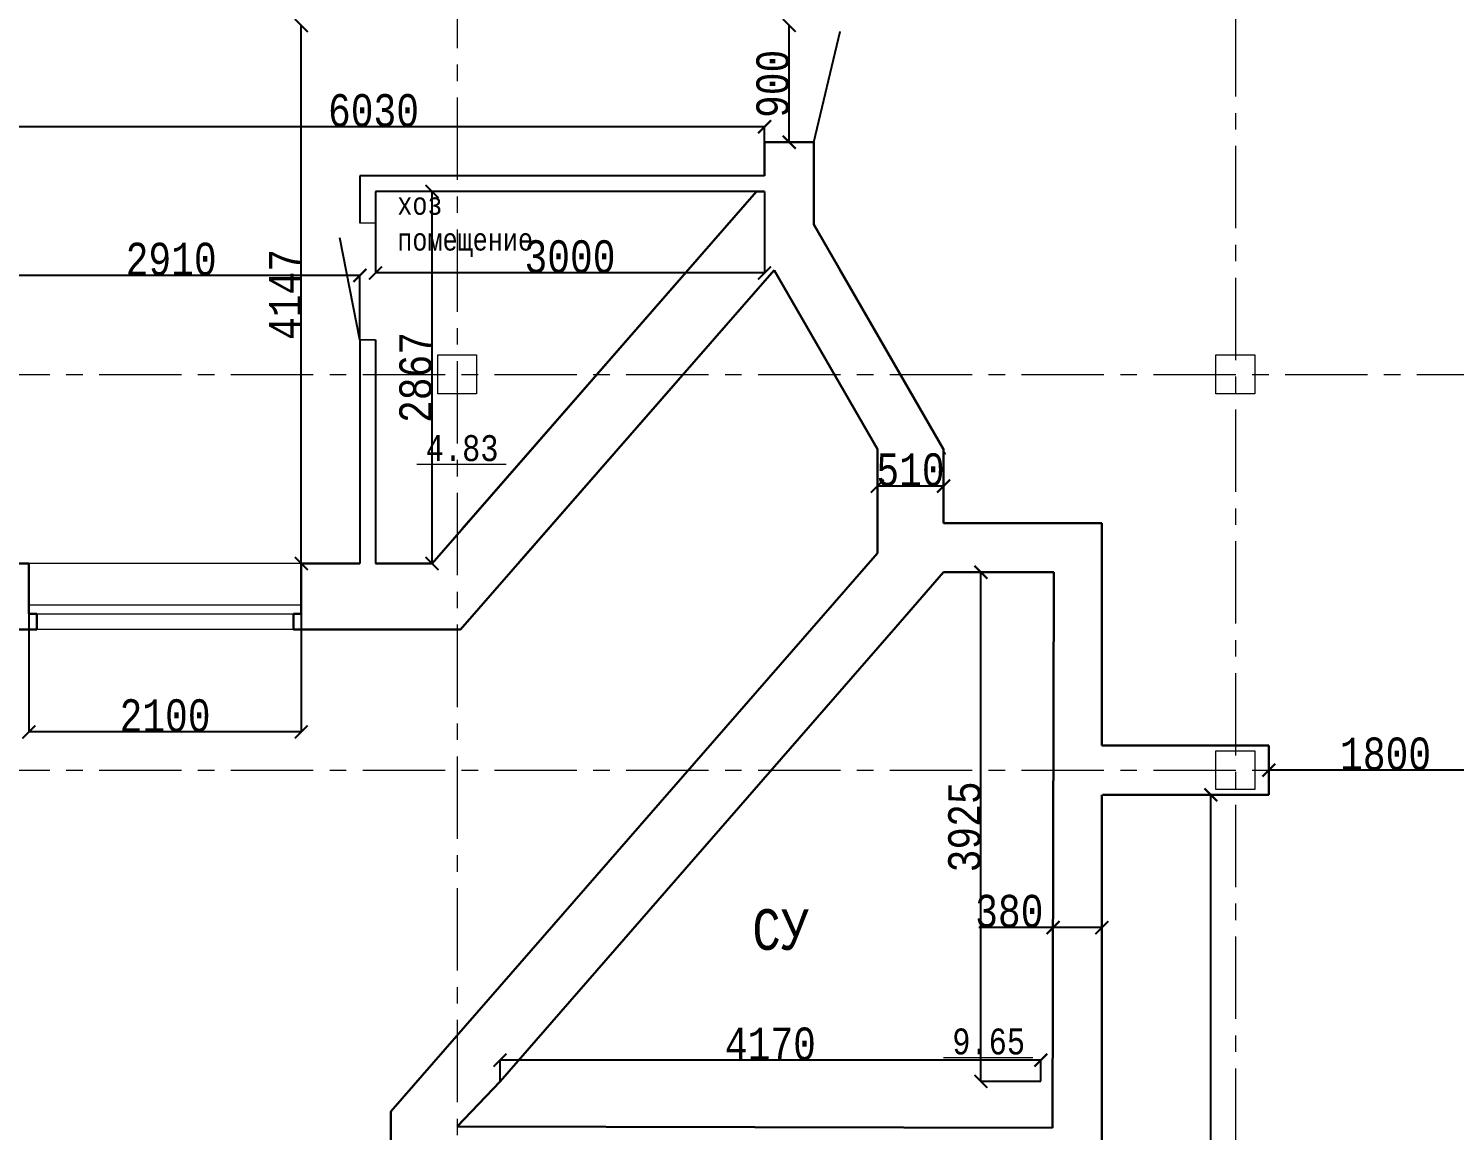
# Model space of a CAD drawing. Header units: millimetres. Extents: x -689206 to 4969298, y -1019800 to 703299.
# Drawn here: x 253918 to 264912, y 551071 to 559568 of the extents above; entities that cross this region are included whole.
import ezdxf

# ---------------------------------------------------------------- set-up
doc = ezdxf.new("R2010")
doc.units = ezdxf.units.MM
doc.linetypes.add('осеваяX2', pattern=[101.6, 63.5, -12.7, 12.7, -12.7])
for name, color, linetype, lineweight in [('несущие', 7, 'Continuous', 30), ('ОКНА', 250, 'Continuous', 20), ('ПЕРЕГОРОДКИ', 252, 'Continuous', 9), ('РАЗМЕРЫ', 7, 'Continuous', 9), ('стены', 7, 'Continuous', 20)]:
    doc.layers.add(name, color=color, linetype=linetype, lineweight=lineweight)
doc.styles.add('Аннотативный', font='isocteur.ttf', dxfattribs={"width": 0.7, "height": 250})
doc.dimstyles.new('Аннотативный', dxfattribs={"dimscale": 0, "dimtxt": 250, "dimasz": 100, "dimexe": 1.25, "dimexo": 0.625, "dimtad": 1, "dimdec": 0, "dimtxsty": 'Аннотативный', "dimblk": 'ARCHTICK', "dimcen": 2.5, "dimadec": 0, "dimazin": 0, "dimtfac": 1, "dimtdec": 0, "dimtmove": 0, "dimatfit": 3, "dimfxl": 1, "dimarcsym": 0})

# ---------------------------------------------------------------- blocks, each defined once
blk = doc.blocks.new('_ArchTick')
at = {"color": 0, "linetype": 'ByBlock', "const_width": 0.15}
blk.add_lwpolyline([(-0.5, -0.5), (0.5, 0.5)], dxfattribs=at)
blk = doc.blocks.new('*D511')
at = {"layer": 'Defpoints', "color": 0, "lineweight": 20, "transparency": 16777216}
for p in [(263481, 553849), (263481, 553849), (265281, 553849)]:
    blk.add_point(p, dxfattribs=at)
at = {"layer": 'стены', "color": 0, "lineweight": -2, "transparency": 16777216}
for p, q in [((263481, 553849), (263481, 553850)), ((265281, 553849), (263481, 553849)), ((265281, 553849), (265281, 553850))]:
    blk.add_line(p, q, dxfattribs=at)
at = {"layer": 'стены', "color": 0, "lineweight": -2, "transparency": 16777216, "xscale": 100, "yscale": 100, "zscale": 100, "rotation": 180}
blk.add_blockref('_ArchTick', (263481, 553849), dxfattribs=at)
at = {"layer": 'стены', "color": 0, "lineweight": -2, "transparency": 16777216, "xscale": 100, "yscale": 100, "zscale": 100}
blk.add_blockref('_ArchTick', (265281, 553849), dxfattribs=at)
at = {"layer": 'стены', "color": 0, "lineweight": 13, "transparency": 16777216, "insert": (264381, 553974), "char_height": 250, "attachment_point": 5, "style": 'Аннотативный'}
blk.add_mtext('1800', dxfattribs=at)
blk = doc.blocks.new('*D491')
at = {"layer": 'Defpoints', "color": 0, "lineweight": 20, "transparency": 16777216}
for p in [(261261, 555375), (261823, 555375), (261723, 551449)]:
    blk.add_point(p, dxfattribs=at)
at = {"layer": 'стены', "color": 0, "lineweight": -2, "transparency": 16777216}
for p, q in [((261822, 555375), (261260, 555375)), ((261261, 551449), (261261, 555375)), ((261722, 551449), (261260, 551449))]:
    blk.add_line(p, q, dxfattribs=at)
at = {"layer": 'стены', "color": 0, "lineweight": -2, "transparency": 16777216, "xscale": 100, "yscale": 100, "zscale": 100}
for p, rotation in [((261261, 555375), 90), ((261261, 551449), 270)]:
    blk.add_blockref('_ArchTick', p, dxfattribs=dict(at, rotation=rotation))
at = {"layer": 'стены', "color": 0, "lineweight": 13, "transparency": 16777216, "insert": (261136, 553412), "char_height": 250, "attachment_point": 5, "rotation": 90, "style": 'Аннотативный'}
blk.add_mtext('3925', dxfattribs=at)
blk = doc.blocks.new('*D492')
at = {"layer": 'Defpoints', "color": 0, "lineweight": 20, "transparency": 16777216}
for p in [(257554, 551613), (257554, 551449), (261723, 551449)]:
    blk.add_point(p, dxfattribs=at)
at = {"layer": 'стены', "color": 0, "lineweight": -2, "transparency": 16777216}
for p, q in [((257554, 551450), (257554, 551614)), ((261723, 551613), (257554, 551613)), ((261723, 551450), (261723, 551614))]:
    blk.add_line(p, q, dxfattribs=at)
at = {"layer": 'стены', "color": 0, "lineweight": -2, "transparency": 16777216, "xscale": 100, "yscale": 100, "zscale": 100, "rotation": 180}
blk.add_blockref('_ArchTick', (257554, 551613), dxfattribs=at)
at = {"layer": 'стены', "color": 0, "lineweight": -2, "transparency": 16777216, "xscale": 100, "yscale": 100, "zscale": 100}
blk.add_blockref('_ArchTick', (261723, 551613), dxfattribs=at)
at = {"layer": 'стены', "color": 0, "lineweight": 13, "transparency": 16777216, "insert": (259638, 551738), "char_height": 250, "attachment_point": 5, "style": 'Аннотативный'}
blk.add_mtext('4170', dxfattribs=at)
blk = doc.blocks.new('*D552')
at = {"layer": 'Defpoints', "color": 0, "lineweight": 20, "transparency": 16777216}
for p in [(253563, 557664), (253563, 557167), (256473, 557167)]:
    blk.add_point(p, dxfattribs=at)
at = {"layer": 'стены', "color": 0, "lineweight": -2, "transparency": 16777216}
for p, q in [((253563, 557167), (253563, 557665)), ((256473, 557664), (253563, 557664)), ((256473, 557167), (256473, 557665))]:
    blk.add_line(p, q, dxfattribs=at)
at = {"layer": 'стены', "color": 0, "lineweight": -2, "transparency": 16777216, "xscale": 100, "yscale": 100, "zscale": 100, "rotation": 180}
blk.add_blockref('_ArchTick', (253563, 557664), dxfattribs=at)
at = {"layer": 'стены', "color": 0, "lineweight": -2, "transparency": 16777216, "xscale": 100, "yscale": 100, "zscale": 100}
blk.add_blockref('_ArchTick', (256473, 557664), dxfattribs=at)
at = {"layer": 'стены', "color": 0, "lineweight": 25, "transparency": 16777216, "insert": (255018, 557789), "char_height": 250, "attachment_point": 5, "style": 'Аннотативный'}
blk.add_mtext('2910', dxfattribs=at)
blk = doc.blocks.new('*D553')
at = {"layer": 'Defpoints', "color": 0, "lineweight": 20, "transparency": 16777216}
for p in [(259783, 559591), (259783, 559591), (259783, 558691)]:
    blk.add_point(p, dxfattribs=at)
at = {"layer": 'стены', "color": 0, "lineweight": -2, "transparency": 16777216}
for p, q in [((259783, 559591), (259784, 559591)), ((259783, 558691), (259783, 559591)), ((259783, 558691), (259784, 558691))]:
    blk.add_line(p, q, dxfattribs=at)
at = {"layer": 'стены', "color": 0, "lineweight": -2, "transparency": 16777216, "xscale": 100, "yscale": 100, "zscale": 100}
for p, rotation in [((259783, 559591), 90), ((259783, 558691), 270)]:
    blk.add_blockref('_ArchTick', p, dxfattribs=dict(at, rotation=rotation))
at = {"layer": 'стены', "color": 0, "lineweight": 25, "transparency": 16777216, "insert": (259657, 559141), "char_height": 250, "attachment_point": 5, "rotation": 90, "style": 'Аннотативный'}
blk.add_mtext('900', dxfattribs=at)
blk = doc.blocks.new('*D559')
at = {"layer": 'Defpoints', "color": 0, "lineweight": 20, "transparency": 16777216}
for p in [(253563, 558810), (253563, 558431), (259593, 558431)]:
    blk.add_point(p, dxfattribs=at)
at = {"layer": 'стены', "color": 0, "lineweight": -2, "transparency": 16777216}
for p, q in [((253563, 558431), (253563, 558811)), ((259593, 558810), (253563, 558810)), ((259593, 558431), (259593, 558811))]:
    blk.add_line(p, q, dxfattribs=at)
at = {"layer": 'стены', "color": 0, "lineweight": -2, "transparency": 16777216, "xscale": 100, "yscale": 100, "zscale": 100, "rotation": 180}
blk.add_blockref('_ArchTick', (253563, 558810), dxfattribs=at)
at = {"layer": 'стены', "color": 0, "lineweight": -2, "transparency": 16777216, "xscale": 100, "yscale": 100, "zscale": 100}
blk.add_blockref('_ArchTick', (259593, 558810), dxfattribs=at)
at = {"layer": 'стены', "color": 0, "lineweight": 13, "transparency": 16777216, "insert": (256578, 558935), "char_height": 250, "attachment_point": 5, "style": 'Аннотативный'}
blk.add_mtext('6030', dxfattribs=at)
blk = doc.blocks.new('*D567')
at = {"layer": 'Defpoints', "color": 0, "lineweight": 20, "transparency": 16777216}
for p in [(256021, 559591), (256021, 559591), (256021, 555443)]:
    blk.add_point(p, dxfattribs=at)
at = {"layer": 'РАЗМЕРЫ', "color": 0, "lineweight": -2, "transparency": 16777216}
for p, q in [((256021, 555443), (256021, 559591)), ((256022, 559591), (256023, 559591)), ((256022, 555443), (256023, 555443))]:
    blk.add_line(p, q, dxfattribs=at)
at = {"layer": 'РАЗМЕРЫ', "color": 0, "lineweight": -2, "transparency": 16777216, "xscale": 100, "yscale": 100, "zscale": 100}
for p, rotation in [((256021, 559591), 90), ((256021, 555443), 270)]:
    blk.add_blockref('_ArchTick', p, dxfattribs=dict(at, rotation=rotation))
at = {"layer": 'РАЗМЕРЫ', "color": 0, "lineweight": 13, "transparency": 16777216, "insert": (255896, 557517), "char_height": 250, "attachment_point": 5, "rotation": 90, "style": 'Аннотативный'}
blk.add_mtext('4147', dxfattribs=at)
blk = doc.blocks.new('*D599')
at = {"layer": 'Defpoints', "color": 0, "linetype": 'ByBlock', "lineweight": 20, "transparency": 16777216}
for p in [(253921, 555443), (256021, 555443), (253921, 554144)]:
    blk.add_point(p, dxfattribs=at)
at = {"layer": 'РАЗМЕРЫ', "color": 0, "linetype": 'ByBlock', "lineweight": -2, "transparency": 16777216}
for p, q in [((253921, 555443), (253921, 554143)), ((256021, 555443), (256021, 554143)), ((256021, 554144), (253921, 554144))]:
    blk.add_line(p, q, dxfattribs=at)
at = {"layer": 'РАЗМЕРЫ', "color": 0, "linetype": 'ByBlock', "lineweight": -2, "transparency": 16777216, "xscale": 100, "yscale": 100, "zscale": 100, "rotation": 180}
blk.add_blockref('_ArchTick', (253921, 554144), dxfattribs=at)
at = {"layer": 'РАЗМЕРЫ', "color": 0, "linetype": 'ByBlock', "lineweight": -2, "transparency": 16777216, "xscale": 100, "yscale": 100, "zscale": 100}
blk.add_blockref('_ArchTick', (256021, 554144), dxfattribs=at)
at = {"layer": 'РАЗМЕРЫ', "color": 0, "linetype": 'ByBlock', "lineweight": 13, "transparency": 16777216, "insert": (254971, 554269), "char_height": 250, "attachment_point": 5, "style": 'Аннотативный'}
blk.add_mtext('2100', dxfattribs=at)
blk = doc.blocks.new('*D611')
at = {"layer": 'Defpoints', "color": 0, "linetype": 'ByBlock', "lineweight": 20, "transparency": 16777216}
for p in [(256593, 558311), (259593, 558311), (256593, 557683)]:
    blk.add_point(p, dxfattribs=at)
at = {"layer": 'РАЗМЕРЫ', "color": 0, "linetype": 'ByBlock', "lineweight": -2, "transparency": 16777216}
for p, q in [((256593, 558310), (256593, 557681)), ((259593, 558310), (259593, 557681)), ((259593, 557683), (256593, 557683))]:
    blk.add_line(p, q, dxfattribs=at)
at = {"layer": 'РАЗМЕРЫ', "color": 0, "linetype": 'ByBlock', "lineweight": -2, "transparency": 16777216, "xscale": 100, "yscale": 100, "zscale": 100, "rotation": 180}
blk.add_blockref('_ArchTick', (256593, 557683), dxfattribs=at)
at = {"layer": 'РАЗМЕРЫ', "color": 0, "linetype": 'ByBlock', "lineweight": -2, "transparency": 16777216, "xscale": 100, "yscale": 100, "zscale": 100}
blk.add_blockref('_ArchTick', (259593, 557683), dxfattribs=at)
at = {"layer": 'РАЗМЕРЫ', "color": 0, "linetype": 'ByBlock', "lineweight": 13, "transparency": 16777216, "insert": (258093, 557808), "char_height": 250, "attachment_point": 5, "style": 'Аннотативный'}
blk.add_mtext('3000', dxfattribs=at)
blk = doc.blocks.new('*D612')
at = {"layer": 'Defpoints', "color": 0, "linetype": 'ByBlock', "lineweight": 20, "transparency": 16777216}
for p in [(257029, 558311), (257029, 558311), (257029, 555443)]:
    blk.add_point(p, dxfattribs=at)
at = {"layer": 'РАЗМЕРЫ', "color": 0, "linetype": 'ByBlock', "lineweight": -2, "transparency": 16777216}
for p, q in [((257029, 555443), (257029, 558311)), ((257030, 558311), (257030, 558311)), ((257030, 555443), (257030, 555443))]:
    blk.add_line(p, q, dxfattribs=at)
at = {"layer": 'РАЗМЕРЫ', "color": 0, "linetype": 'ByBlock', "lineweight": -2, "transparency": 16777216, "xscale": 100, "yscale": 100, "zscale": 100}
for p, rotation in [((257029, 558311), 90), ((257029, 555443), 270)]:
    blk.add_blockref('_ArchTick', p, dxfattribs=dict(at, rotation=rotation))
at = {"layer": 'РАЗМЕРЫ', "color": 0, "linetype": 'ByBlock', "lineweight": 13, "transparency": 16777216, "insert": (256904, 556877), "char_height": 250, "attachment_point": 5, "rotation": 90, "style": 'Аннотативный'}
blk.add_mtext('2867', dxfattribs=at)
blk = doc.blocks.new('*D631')
at = {"layer": 'Defpoints', "color": 0, "linetype": 'ByBlock', "lineweight": 20, "transparency": 16777216}
for p in [(262807, 553659), (263034, 553659), (262807, 546599)]:
    blk.add_point(p, dxfattribs=at)
at = {"layer": 'РАЗМЕРЫ', "color": 0, "linetype": 'ByBlock', "lineweight": -2, "transparency": 16777216}
for p, q in [((262808, 553659), (263036, 553659)), ((263034, 546599), (263034, 553659)), ((262807, 546599), (263035, 546599))]:
    blk.add_line(p, q, dxfattribs=at)
at = {"layer": 'РАЗМЕРЫ', "color": 0, "linetype": 'ByBlock', "lineweight": -2, "transparency": 16777216, "xscale": 100, "yscale": 100, "zscale": 100}
for p, rotation in [((263034, 553659), 89.99630299813984), ((263034, 546599), 269.9963029981398)]:
    blk.add_blockref('_ArchTick', p, dxfattribs=dict(at, rotation=rotation))
at = {"layer": 'РАЗМЕРЫ', "color": 0, "linetype": 'ByBlock', "lineweight": 13, "transparency": 16777216, "insert": (262909, 550129), "char_height": 250, "attachment_point": 5, "rotation": 89.9963, "style": 'Аннотативный'}
blk.add_mtext('7060', dxfattribs=at)
blk = doc.blocks.new('*D660')
at = {"layer": 'Defpoints', "color": 0, "linetype": 'ByBlock', "lineweight": 20, "transparency": 16777216}
for p in [(261817, 552635), (261817, 552635), (262193, 552634)]:
    blk.add_point(p, dxfattribs=at)
at = {"layer": 'РАЗМЕРЫ', "color": 0, "linetype": 'ByBlock', "lineweight": -2, "transparency": 16777216}
for p, q in [((261817, 552635), (261244, 552635)), ((261817, 552636), (261817, 552636)), ((262193, 552635), (261817, 552635)), ((262193, 552635), (262193, 552636))]:
    blk.add_line(p, q, dxfattribs=at)
at = {"layer": 'РАЗМЕРЫ', "color": 0, "linetype": 'ByBlock', "lineweight": -2, "transparency": 16777216, "xscale": 100, "yscale": 100, "zscale": 100, "rotation": 180}
blk.add_blockref('_ArchTick', (261817, 552635), dxfattribs=at)
at = {"layer": 'РАЗМЕРЫ', "color": 0, "linetype": 'ByBlock', "lineweight": -2, "transparency": 16777216, "xscale": 100, "yscale": 100, "zscale": 100}
blk.add_blockref('_ArchTick', (262193, 552635), dxfattribs=at)
at = {"layer": 'РАЗМЕРЫ', "color": 0, "linetype": 'ByBlock', "lineweight": 13, "transparency": 16777216, "insert": (261480, 552761), "char_height": 250, "attachment_point": 5, "style": 'Аннотативный'}
blk.add_mtext('380', dxfattribs=at)
blk = doc.blocks.new('*D662')
at = {"layer": 'Defpoints', "color": 0, "linetype": 'ByBlock', "lineweight": 20, "transparency": 16777216}
for p in [(260463, 556039), (260463, 556039), (260973, 556039)]:
    blk.add_point(p, dxfattribs=at)
at = {"layer": 'несущие', "color": 0, "linetype": 'ByBlock', "lineweight": -2, "transparency": 16777216}
for p, q in [((260463, 556040), (260463, 556040)), ((260973, 556039), (260463, 556039)), ((260973, 556040), (260973, 556040))]:
    blk.add_line(p, q, dxfattribs=at)
at = {"layer": 'несущие', "color": 0, "linetype": 'ByBlock', "lineweight": -2, "transparency": 16777216, "xscale": 100, "yscale": 100, "zscale": 100, "rotation": 180}
blk.add_blockref('_ArchTick', (260463, 556039), dxfattribs=at)
at = {"layer": 'несущие', "color": 0, "linetype": 'ByBlock', "lineweight": -2, "transparency": 16777216, "xscale": 100, "yscale": 100, "zscale": 100}
blk.add_blockref('_ArchTick', (260973, 556039), dxfattribs=at)
at = {"layer": 'несущие', "color": 0, "linetype": 'ByBlock', "lineweight": 30, "transparency": 16777216, "insert": (260718, 556165), "char_height": 250, "attachment_point": 5, "style": 'Аннотативный'}
blk.add_mtext('510', dxfattribs=at)

msp = doc.modelspace()

# ---------------------------------------------------------------- linework, layer by layer
at = {"layer": 'несущие', "color": 0}
msp.add_line((257222.7, 551100.5), (257553.7, 551449.1), dxfattribs=at)
at = {"layer": 'ОКНА'}
for p, q in [((253921.3, 555053.4), (253921.3, 555123.4)), ((253921.3, 555123.4), (256021.3, 555123.4)), ((253981.3, 555053.4), (255961.3, 555053.4))]:
    msp.add_line(p, q, dxfattribs=at)
at = {"layer": 'ПЕРЕГОРОДКИ', "color": 18, "linetype": 'ByBlock', "lineweight": 13, "true_color": 0x000000}
msp.add_line((259972.7, 558690.5), (260174.7, 559544.7), dxfattribs=at)
at = {"layer": 'ПЕРЕГОРОДКИ', "color": 0}
for p, q in [((256592.7, 558066.9), (256472.7, 558066.9)), ((256592.7, 557166.9), (256472.7, 557166.9)), ((256472.7, 557166.9), (256592.7, 557166.9))]:
    msp.add_line(p, q, dxfattribs=at)
at = {"layer": 'РАЗМЕРЫ', "lineweight": 30}
for p, q in [((259531, 558310.5), (257029.2, 555443.4)), ((259665.8, 557703.8), (257248.3, 554933.4)), ((253921.3, 555053.4), (253981.3, 555053.4)), ((253981.3, 555053.4), (253981.3, 554933.4)), ((256021.3, 555053.4), (255961.3, 555053.4)), ((255961.3, 555053.4), (255961.3, 554933.4)), ((261814.2, 551091.4), (257222.7, 551100.5))]:
    msp.add_line(p, q, dxfattribs=at)
at = {"layer": 'РАЗМЕРЫ', "linetype": 'ByBlock', "lineweight": 20}
for p, q in [((260168.7, 557705.8), (260928.7, 556389.5)), ((260928.7, 556389.5), (260988.7, 556285.6))]:
    msp.add_line(p, q, dxfattribs=at)
at = {"layer": 'РАЗМЕРЫ', "color": 114, "true_color": 0x139b48}
for p, q in [((256912.3, 556208.2), (257601.5, 556208.2)), ((260972, 551633.5), (261661.3, 551633.5))]:
    msp.add_line(p, q, dxfattribs=at)
at = {"layer": 'РАЗМЕРЫ'}
for p, q in [((256021.3, 555443.4), (253921.3, 555443.4)), ((256021.3, 554933.4), (253981.3, 554933.4))]:
    msp.add_line(p, q, dxfattribs=at)
at = {"layer": 'стены', "color": 1, "linetype": 'осеваяX2', "lineweight": 15, "ltscale": 10}
for p, q in [((263222.7, 583046), (263222.7, 538898.5)), ((239222.7, 556900.5), (311372.7, 556900.5)), ((239222.7, 553848.5), (311372.7, 553848.5))]:
    msp.add_line(p, q, dxfattribs=at)
at = {"layer": 'стены', "color": 1, "linetype": 'осеваяX2', "ltscale": 10}
msp.add_line((257222.7, 577323.1), (257222.7, 550431.6), dxfattribs=at)
at = {"layer": 'стены', "color": 7, "lineweight": 25, "true_color": 0xffffff}
msp.add_line((259972.7, 558690.5), (260174.7, 559544.7), dxfattribs=at)
at = {"layer": 'стены', "lineweight": 30}
for p, q in [((259592.7, 558690.5), (259592.7, 558430.5)), ((259592.7, 558690.5), (259972.7, 558690.5)), ((259972.7, 558310.5), (259972.7, 558690.5)), ((259531, 558310.5), (257261.4, 555709.4)), ((259592.7, 558310.5), (259531, 558310.5)), ((259972.7, 558310.5), (259972.7, 558055.5)), ((259972.7, 558055.5), (260972.7, 556323.5)), ((259665.8, 557703.8), (257693.4, 555443.4)), ((259665.8, 557703.8), (257703, 555454.4)), ((260462.7, 556323.5), (259665.8, 557703.8)), ((260462.7, 555523.5), (260462.7, 556323.5)), ((260972.7, 556323.5), (260972.7, 555754.6)), ((260972.7, 555754.6), (262193.5, 555754.6)), ((262193.5, 555754.6), (262193.5, 554038.5)), ((253563.4, 555443.4), (253921.3, 555443.4)), ((253921.3, 555053.4), (253921.3, 555443.4)), ((256021.3, 555443.4), (256472.7, 555443.4)), ((256021.3, 555443.4), (256021.3, 555053.4)), ((256592.7, 555443.4), (257029.2, 555443.4)), ((256712.7, 551218.1), (260462.7, 555523.5)), ((260605.3, 554952.8), (260972.7, 555374.6)), ((260972.7, 555374.6), (261822.8, 555374.6)), ((261822.8, 555374.6), (261814.2, 551091.6)), ((253981.3, 554933.4), (253693.4, 554933.4)), ((257248.3, 554933.4), (255961.3, 554933.4)), ((257553.7, 551449.1), (260605.3, 554952.8)), ((262193.5, 554038.5), (263480.8, 554038.5)), ((263480.8, 553658.5), (263480.8, 554038.5)), ((262193.4, 553658.6), (262193.5, 550710.6)), ((262199.3, 553658.6), (263480.8, 553658.5)), ((256712.7, 551218.1), (256712.7, 550371.6))]:
    msp.add_line(p, q, dxfattribs=at)
at = {"layer": 'стены', "lineweight": 25}
for p, q in [((256472.7, 558430.5), (256472.7, 558066.9)), ((259592.7, 558430.5), (256472.7, 558430.5)), ((259592.7, 558310.5), (256592.7, 558310.5)), ((256592.7, 558310.5), (256592.7, 558066.9)), ((256472.7, 557166.9), (256317.3, 557952.9)), ((256472.7, 557166.9), (256472.7, 555443.4)), ((256592.7, 557166.9), (256592.7, 555443.4))]:
    msp.add_line(p, q, dxfattribs=at)
at = {"layer": 'стены'}
for p, q in [((260462.7, 556323.5), (259962.7, 557189.5)), ((260972.7, 556323.5), (260472.7, 557189.5)), ((260462.7, 555523.5), (260462.7, 556323.5)), ((260462.7, 555523.5), (260462.7, 556323.5)), ((260972.7, 556323.5), (260972.7, 555754.6)), ((260972.7, 556323.5), (260972.7, 555754.6)), ((256712.7, 551218.1), (260462.7, 555523.5)), ((256712.7, 551218.1), (260462.7, 555523.5)), ((256712.7, 550371.6), (256712.7, 551218.1)), ((256712.7, 550371.6), (256712.7, 551218.1))]:
    msp.add_line(p, q, dxfattribs=at)
at = {"layer": 'стены', "color": 240, "true_color": 0xed1f24}
for points in [[(257072.7, 557050.5), (257372.7, 557050.5), (257372.7, 556750.5), (257072.7, 556750.5)], [(263072.7, 557050.5), (263372.7, 557050.5), (263372.7, 556750.5), (263072.7, 556750.5)], [(263072.7, 553999.5), (263372.7, 553999.5), (263372.7, 553699.5), (263072.7, 553699.5)]]:
    msp.add_lwpolyline(points, close=True, dxfattribs=at)

# ---------------------------------------------------------------- texts
at = {"attachment_point": 1, "style": 'Аннотативный'}
for s, insert, char_height, width in [('хоз помещение', (256761.3, 558297.8), 165.799, 766.271), ('СУ', (259498.2, 552777.4), 313.6, 1449.342)]:
    msp.add_mtext(s, dxfattribs=dict(at, insert=insert, char_height=char_height, width=width))
at = {"layer": 'РАЗМЕРЫ', "color": 114, "true_color": 0x139b48, "char_height": 200, "width": 656.117, "attachment_point": 1, "style": 'Аннотативный'}
for s, insert in [('4.83', (256980.6, 556432.2)), ('9.65', (261040.3, 551857.5))]:
    msp.add_mtext(s, dxfattribs=dict(at, insert=insert))

# ---------------------------------------------------------------- dimensions: what is measured, and where the dimension line sits
at = {"layer": 'несущие', "color": 18, "linetype": 'ByBlock', "lineweight": 30, "true_color": 0x000000}
dim = msp.add_linear_dim(base=(260462.7, 556039), p1=(260972.7, 556039), p2=(260462.7, 556039), dimstyle='Аннотативный', dxfattribs=at)
dim.commit()
dim.dimension.update_dxf_attribs({"geometry": '*D662', "text_midpoint": (260717.7, 556164.7)})
at = {"layer": 'РАЗМЕРЫ', "lineweight": 13}
dim = msp.add_linear_dim(base=(256021.3, 559590.5), p1=(256021.3, 555443.4), p2=(256021.3, 559590.5), angle=90, dimstyle='Аннотативный', dxfattribs=at)
dim.commit()
dim.dimension.update_dxf_attribs({"geometry": '*D567', "text_midpoint": (255895.6, 557517)})
at = {"layer": 'РАЗМЕРЫ', "color": 18, "linetype": 'ByBlock', "lineweight": 13, "true_color": 0x000000}
dim = msp.add_linear_dim(base=(256592.7, 557682.6), p1=(259592.7, 558310.5), p2=(256592.7, 558310.5), dimstyle='Аннотативный', dxfattribs=at)
dim.commit()
dim.dimension.update_dxf_attribs({"geometry": '*D611', "text_midpoint": (258092.7, 557682.6), "dimtype": 160})
dim = msp.add_linear_dim(base=(257029.2, 558310.5), p1=(257029.2, 555443.4), p2=(257029.2, 558310.5), angle=90, dimstyle='Аннотативный', dxfattribs=at)
dim.commit()
dim.dimension.update_dxf_attribs({"geometry": '*D612', "text_midpoint": (256903.6, 556877)})
dim = msp.add_linear_dim(base=(253921.3, 554143.8), p1=(256021.3, 555443.4), p2=(253921.3, 555443.4), dimstyle='Аннотативный', dxfattribs=at)
dim.commit()
dim.dimension.update_dxf_attribs({"geometry": '*D599', "text_midpoint": (254971.3, 554269.4)})
dim = msp.add_aligned_dim(p1=(262806.7, 546598.5), p2=(262807.2, 553658.6), distance=-227.2, dimstyle='Аннотативный', dxfattribs=at)
dim.commit()
dim.dimension.update_dxf_attribs({"geometry": '*D631', "text_midpoint": (262908.6, 550128.5)})
dim = msp.add_linear_dim(base=(261817.3, 552635), p1=(262193.4, 552634.2), p2=(261817.3, 552635), text='380', dimstyle='Аннотативный', dxfattribs=at)
dim.commit()
dim.dimension.update_dxf_attribs({"geometry": '*D660', "text_midpoint": (261480.4, 552760.6)})
at = {"layer": 'стены', "lineweight": 25}
dim = msp.add_linear_dim(base=(259782.7, 559590.5), p1=(259782.7, 558690.5), p2=(259782.7, 559590.5), angle=90, dimstyle='Аннотативный', dxfattribs=at)
dim.commit()
dim.dimension.update_dxf_attribs({"geometry": '*D553', "text_midpoint": (259657.1, 559140.5)})
at = {"layer": 'стены', "lineweight": 13}
for base, p1, p2, text, picture, middle in [((253563.4, 558809.7), (259592.7, 558430.5), (253563.4, 558430.5), '6030', '*D559', (256578, 558935.4)), ((257553.7, 551612.8), (261722.8, 551449.1), (257553.7, 551449.1), '4170', '*D492', (259638.2, 551738.4))]:
    dim = msp.add_linear_dim(base=base, p1=p1, p2=p2, text=text, dimstyle='Аннотативный', dxfattribs=at)
    dim.commit()
    dim.dimension.update_dxf_attribs({"geometry": picture, "text_midpoint": middle})
at = {"layer": 'стены', "lineweight": 25}
dim = msp.add_linear_dim(base=(253563.4, 557663.5), p1=(256472.7, 557166.9), p2=(253563.4, 557166.9), text='2910', dimstyle='Аннотативный', dxfattribs=at)
dim.commit()
dim.dimension.update_dxf_attribs({"geometry": '*D552', "text_midpoint": (255018, 557789.1)})
at = {"layer": 'стены', "lineweight": 13}
dim = msp.add_linear_dim(base=(261261.214, 555374.5929), p1=(261722.763, 551449.149), p2=(261822.763, 555374.5929), angle=90, dimstyle='Аннотативный', dxfattribs=at)
dim.commit()
dim.dimension.update_dxf_attribs({"geometry": '*D491', "text_midpoint": (261135.589, 553411.871)})
dim = msp.add_linear_dim(base=(263480.8, 553848.5), p1=(265280.8, 553848.5), p2=(263480.8, 553848.5), dimstyle='Аннотативный', dxfattribs=at)
dim.commit()
dim.dimension.update_dxf_attribs({"geometry": '*D511', "text_midpoint": (264380.8, 553974.2)})

doc.saveas('drawing.dxf')
